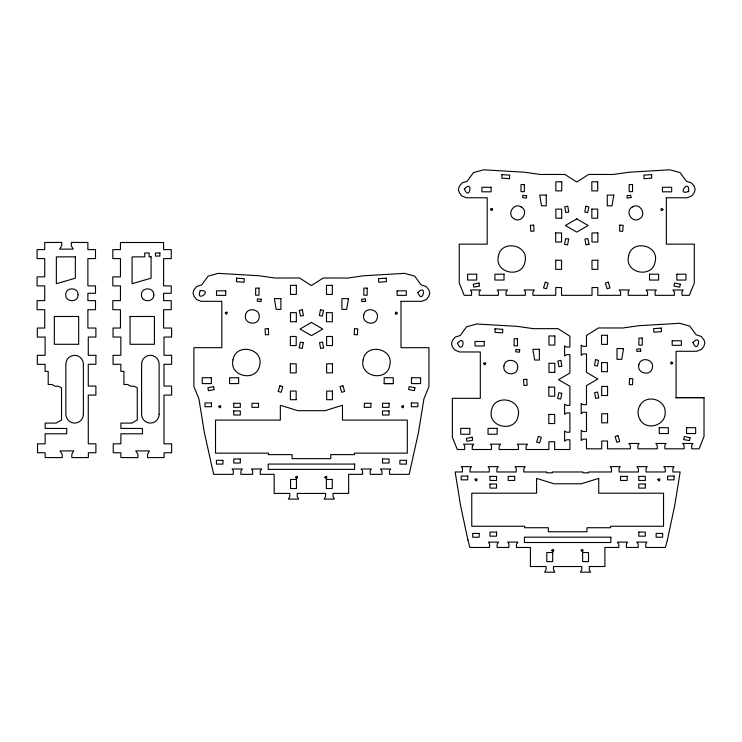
<?xml version="1.0" encoding="UTF-8"?>
<svg xmlns="http://www.w3.org/2000/svg" width="742" height="742" viewBox="0 0 742 742"><rect width="100%" height="100%" fill="white"/><g stroke="black" fill="none" stroke-linecap="round" stroke-linejoin="round"><path stroke-width="1.11" d="M676.083 397.647L676.083 351.272L696.84 351.272L701.45 349.371L703.787 346.449L704.9 343.045L703.954 339.817L701.218 336.432L696.154 334.79L689.791 326.09L679.607 323.299L638.806 325.701L622.937 327.983L598.349 327.955L586.495 335.523L586.495 346.356L583.082 346.356L581.209 345.123L581.209 355.372L583.129 353.943L586.495 353.943L586.495 372.373L597.876 379.014L586.495 385.59L586.495 404.668L583.082 404.668L581.209 403.435L581.209 413.684L583.129 412.255L586.495 412.255L586.495 431.51L583.082 431.51L581.209 430.277L581.209 440.525L583.129 439.097L586.495 439.097L586.495 448.827L601.743 448.827L601.743 441.026L607.513 441.026L607.513 448.827L630.375 448.817L630.292 445.395L628.864 443.466L639.112 443.466L637.879 445.348L637.972 448.817L657.31 448.817L657.217 445.395L655.789 443.466L666.047 443.466L664.813 445.339L664.906 448.817L684.152 448.817L684.068 445.395L682.631 443.466L692.889 443.466L691.655 445.339L691.748 448.817L699.075 448.817L704.019 436.565L704.019 397.647L676.083 397.647L704.019 397.647M384.161 383.595L384.18 377.743L393.269 377.752L393.251 383.605L384.161 383.595L393.251 383.595M667.383 539.981L674.682 505.794L680.154 471.977L672.901 471.977L672.808 468.508L674.042 466.625L663.784 466.625L665.212 468.554L665.305 471.977L646.059 471.977L645.967 468.508L647.2 466.625L636.942 466.625L638.37 468.554L638.463 471.977L619.125 471.977L619.032 468.508L620.266 466.625L610.017 466.625L611.445 468.554L611.529 471.977L588.666 471.986L588.666 472.83L582.897 472.793L582.897 471.986L552.4 471.986L552.4 472.793L546.641 472.83L546.641 471.986L523.769 471.977L523.852 468.554L525.28 466.625L515.031 466.625L516.265 468.508L516.172 471.977L496.843 471.977L496.927 468.554L498.355 466.625L488.106 466.625L489.34 468.508L489.247 471.977L470.001 471.977L470.085 468.554L471.513 466.625L461.264 466.625L462.498 468.508L462.405 471.977L455.152 471.977L460.615 505.794L467.914 539.981M667.383 539.981L665.398 547.475L645.809 547.457L645.716 543.979L646.95 542.096L636.701 542.105L638.129 544.025L638.213 547.457L626.461 547.457L626.369 543.979L627.602 542.096L617.344 542.105L618.772 544.025L618.865 547.457L604.897 547.457L604.897 566.517L589.259 566.517L589.259 569.689L590.641 572.193L580.411 572.193L581.821 569.689L581.821 566.536L553.486 566.536L553.486 569.689L554.886 572.193L544.656 572.193L546.038 569.689L546.038 566.517L530.4 566.517L530.4 547.457L516.441 547.457L516.525 544.025L517.953 542.105L507.704 542.096L508.938 543.979L508.845 547.457L497.084 547.457L497.168 544.025L498.605 542.105L488.347 542.096L489.581 543.979L489.488 547.457L469.909 547.475L467.914 539.981M640.263 404.919C637.276 409.398 637.276 415.548 640.263 420.028M688.678 191.353C689.485 177.524 675.832 196.519 688.678 191.353L688.288 191.798M640.263 404.919C646.913 393.817 665.815 399.548 665.175 412.478C665.815 425.398 646.913 431.139 640.263 420.028M200.201 290.66C195.035 303.506 214.03 289.853 200.201 290.66L200.72 290.363M632.23 207.009C624.449 211.387 632.147 223.806 639.53 218.788C647.302 214.41 639.604 201.991 632.23 207.009M601.716 395.523L607.568 395.505L607.559 386.415L601.706 386.434L601.716 395.523M211.47 402.943L204.987 402.943L204.987 406.727L211.47 406.727L211.47 402.943M411.356 402.943L417.839 402.943L417.839 406.727L411.356 406.727L411.356 402.943M521.32 207.009C513.946 201.991 506.248 214.41 514.021 218.788C521.403 223.806 529.102 211.387 521.32 207.009M395.588 313.894C400.105 314.858 394.586 309.395 395.588 313.894L395.328 313.523M54.324 316.491L54.324 344.288L78.661 344.288L78.671 316.482L54.324 316.491M75.35 256.815L75.332 278.194L56.364 283.713L56.355 256.899L75.35 256.815M95.894 355.307L95.894 364.303L88.279 364.303L88.279 386.063L95.894 386.063L95.894 395.096L88.279 395.096L88.279 443.818L95.894 443.818L95.894 452.741L88.363 452.741L88.363 457.545L71.826 457.638L71.826 454.169L73.708 450.913L60.019 450.913L62.226 454.169L62.226 457.638L45.16 457.545L45.16 452.741L37.517 452.741L37.517 443.818L45.16 443.818L45.16 433.792L66.734 433.792L66.734 428.449L45.16 428.449L45.16 423.098L56.114 423.098L61.53 420.009L61.53 387.816L58.368 386.23L55.047 386.23L51.921 384.495L48.202 384.495L48.202 371.38L45.114 371.38L45.114 364.303L37.323 364.303L37.323 355.307L45.114 355.307L45.114 337.053L37.323 337.053L37.323 328.038L44.715 328.038L44.715 309.702L37.1 309.702L37.1 300.621L44.715 300.621L44.715 285.883L37.1 285.883L37.1 276.859L44.715 276.859L44.715 258.606L37.1 258.606L37.1 249.609L44.715 249.609L44.715 242.504L61.753 242.411L61.753 245.871L59.546 249.127L73.226 249.127L71.353 245.871L71.353 242.411L87.881 242.504L87.881 249.609L95.505 249.609L95.505 258.606L87.881 258.606L87.881 285.893L95.505 285.893L95.505 293.294L87.881 293.294L87.881 300.649L95.505 300.649L95.505 309.702L87.871 309.683L87.89 328.038L95.894 328.038L95.894 337.053L88.279 337.053L88.279 355.307L95.894 355.307M130.054 316.491L130.054 344.288L154.401 344.288L154.401 316.482L130.054 316.491M151.08 256.815L151.062 278.194L132.095 283.713L132.085 256.899L144.755 256.843L144.755 253.013L149.17 253.013L149.17 256.825L151.08 256.815M171.625 355.307L171.625 364.303L164.01 364.303L164.01 386.063L171.625 386.063L171.625 395.096L164.01 395.096L164.01 443.818L171.625 443.818L171.625 452.741L164.103 452.741L164.103 457.545L147.565 457.638L147.565 454.169L149.439 450.913L135.749 450.913L137.956 454.169L137.956 457.638L120.89 457.545L120.89 452.741L113.248 452.741L113.248 443.818L120.89 443.818L120.89 433.792L142.464 433.792L142.464 428.449L120.89 428.449L120.89 423.098L131.853 423.098L137.261 420.009L137.261 387.816L134.098 386.23L130.787 386.23L127.652 384.495L123.933 384.495L123.933 371.38L120.844 371.38L120.844 364.303L113.053 364.303L113.053 355.307L120.844 355.307L120.844 337.053L113.053 337.053L113.053 328.038L120.454 328.038L120.445 309.702L112.83 309.702L112.83 300.621L120.445 300.621L120.445 285.883L112.83 285.883L112.83 276.859L120.445 276.859L120.445 258.606L112.83 258.606L112.83 249.609L120.445 249.609L120.445 242.504L163.611 242.504L163.611 249.609L171.235 249.609L171.235 258.606L163.611 258.606L163.611 285.893L171.235 285.893L171.235 293.294L163.611 293.294L163.611 300.649L171.235 300.649L171.235 309.702L163.602 309.683L163.62 328.038L171.625 328.038L171.625 337.053L164.01 337.053L164.01 355.307L171.625 355.307M233.749 410.92L233.749 414.991L240.306 414.991L240.306 410.92L233.749 410.92M233.749 403.277L233.749 407.349L240.306 407.349L240.306 403.277L233.749 403.277M290.354 363.784L290.345 372.874L296.197 372.892L296.206 363.803L290.354 363.784M290.354 336.46L290.345 345.559L296.197 345.568L296.206 336.488L290.354 336.46M326.499 312.651L326.489 321.731L332.333 321.759L332.342 312.66L326.499 312.651M332.342 285.345L332.333 294.435L326.489 294.416L326.434 285.345L332.342 285.345M382.52 458.973L382.52 463.045L389.077 463.045L389.077 458.973L382.52 458.973M397.091 290.827L397.091 295.362L406.301 295.362L406.301 290.827L397.091 290.827M401.005 301.326L401.005 347.692L428.932 347.692L428.932 386.61L423.914 398.871L418.442 432.679L409.157 474.361L389.569 474.342L389.476 470.864L390.709 468.99L380.46 468.99L381.889 470.92L381.972 474.342L370.221 474.342L370.128 470.864L371.362 468.99L361.113 468.99L362.541 470.92L362.625 474.342L348.657 474.342L348.657 493.411L333.019 493.411L333.019 496.583L334.401 499.088L324.171 499.088L325.58 496.583L325.58 493.421L297.245 493.421L297.245 496.583L298.655 499.088L288.415 499.088L289.807 496.583L289.807 493.411L274.169 493.411L274.169 474.342L260.201 474.342L260.284 470.91L261.713 468.99L251.464 468.99L252.697 470.864L252.605 474.342L240.853 474.342L240.937 470.91L242.365 468.99L232.116 468.99L233.35 470.864L233.257 474.342L213.668 474.361L204.384 432.679L198.912 398.871L193.894 386.61L193.894 347.692L221.821 347.692L221.821 301.326L201.073 301.326L196.454 299.425L194.126 296.503L193.013 293.099L193.95 289.872L196.695 286.486L201.759 284.845L208.122 276.145L218.306 273.353L259.097 275.755L274.976 278.027L299.564 278L311.408 285.568L323.262 278L347.85 278.027L363.728 275.755L404.52 273.353L414.704 276.145L421.066 284.845L426.131 286.486L428.876 289.872L429.813 293.099L428.7 296.503L426.372 299.425L421.753 301.326L401.005 301.326M489.98 484.025L489.98 488.097L496.546 488.097L496.546 484.025L489.98 484.025M489.98 476.392L489.98 480.464L496.546 480.464L496.546 476.392L489.98 476.392M548.83 414.426L548.82 423.515L554.673 423.534L554.682 414.444L548.83 414.426M548.83 387.101L548.82 396.2L554.673 396.209L554.682 387.129L548.83 387.101M555.712 260.238L555.702 269.327L561.555 269.346L561.564 260.257L555.712 260.238M555.712 232.914L555.702 242.013L561.555 242.022L561.564 232.942L555.712 232.914M591.856 209.105L591.847 218.185L597.7 218.213L597.709 209.114L591.856 209.105M597.709 181.799L597.7 190.889L591.847 190.861L591.801 181.799L597.709 181.799M601.577 362.597L601.567 371.686L607.42 371.705L607.429 362.615L601.577 362.597M607.429 335.291L607.42 344.381L601.567 344.362L601.521 335.291L607.429 335.291M638.76 476.392L638.76 480.464L645.317 480.464L645.317 476.392L638.76 476.392M638.76 532.088L638.751 536.16L645.317 536.16L645.317 532.088L638.76 532.088M662.458 187.281L662.458 191.816L671.668 191.816L671.668 187.281L662.458 187.281M666.362 197.78L666.362 244.146L694.299 244.146L694.299 283.064L689.355 295.325L682.019 295.325L681.926 291.847L683.159 289.974L672.911 289.974L674.339 291.894L674.422 295.325L655.177 295.325L655.084 291.847L656.318 289.974L646.069 289.974L647.497 291.894L647.581 295.325L628.251 295.325L628.159 291.847L629.392 289.974L619.143 289.974L620.572 291.894L620.655 295.325L597.792 295.325L597.792 287.525L592.023 287.534L592.023 295.325L561.527 295.325L561.527 287.534L555.758 287.525L555.758 295.325L532.895 295.325L532.979 291.894L534.407 289.974L524.158 289.974L525.392 291.847L525.299 295.325L505.97 295.325L506.053 291.894L507.482 289.974L497.233 289.974L498.466 291.847L498.374 295.325L479.128 295.325L479.211 291.894L480.64 289.974L470.382 289.974L471.615 291.847L471.532 295.325L464.195 295.325L459.252 283.064L459.252 244.146L487.188 244.146L487.188 197.78L466.43 197.78L461.821 195.879L459.493 192.957L458.37 189.544L459.317 186.325L462.053 182.94L467.117 181.289L473.489 172.598L483.663 169.807L524.464 172.209L540.334 174.481L564.922 174.453L576.775 182.022L588.629 174.453L613.217 174.481L629.086 172.209L669.887 169.807L680.062 172.598L686.433 181.298L691.498 182.94L694.234 186.325L695.18 189.553L694.058 192.957L691.729 195.879L687.12 197.78L666.362 197.78M672.178 340.773L672.178 345.318L681.388 345.318L681.388 340.773L672.178 340.773M411.495 377.743L411.485 383.595L420.566 383.605L420.593 377.752L411.495 377.743M649.538 274.197L649.528 280.04L658.608 280.049L658.636 274.206L649.538 274.197M659.258 427.689L659.248 433.541L668.329 433.551L668.356 427.698L659.258 427.689M676.862 274.197L676.843 280.04L685.933 280.049L685.951 274.206L676.862 274.197M686.582 427.689L686.563 433.541L695.653 433.551L695.671 427.698L686.582 427.689M296.392 285.345L296.336 294.416L290.484 294.435L290.474 285.345L296.392 285.345M554.868 335.987L554.812 345.049L548.969 345.076L548.959 335.978L554.868 335.987M561.75 181.799L561.703 190.87L555.851 190.889L555.841 181.799L561.75 181.799M236.55 278.148L236.503 281.71L244.118 282.238L244.322 278.695L236.55 278.148M495.025 328.789L494.979 332.351L502.594 332.88L502.798 329.327L495.025 328.789M501.907 174.602L501.87 178.163L509.476 178.692L509.68 175.149L501.907 174.602M472.32 446.081L472.237 449.513L491.482 449.504L491.575 446.035L490.341 444.152L500.6 444.152L499.162 446.081L499.078 449.513L518.417 449.513L518.5 446.035L517.267 444.161L527.525 444.161L526.097 446.081L526.004 449.513L548.876 449.513L548.876 441.713L554.645 441.713L554.645 449.513L569.893 449.513L569.893 439.783L566.526 439.783L564.597 441.221L564.597 430.963L566.471 432.196L569.893 432.196L569.893 412.942L566.526 412.942L564.597 414.37L564.597 404.121L566.471 405.355L569.893 405.355L569.893 386.285L558.513 379.7L569.893 373.059L569.893 354.639L566.526 354.639L564.597 356.067L564.597 345.809L566.471 347.043L569.893 347.043L569.893 336.209L558.04 328.641L533.452 328.669L517.582 326.387L476.781 323.994L466.597 326.786L460.235 335.477L455.171 337.118L452.425 340.513L451.488 343.732L452.601 347.145L454.939 350.066L459.548 351.968L480.306 351.968L480.306 398.333L452.37 398.333L452.37 437.251L457.313 449.513L464.64 449.504L464.733 446.035L463.5 444.152L473.758 444.152L472.32 446.081M354.49 328.669L354.203 334.661L357.375 334.809L357.792 328.854L354.49 328.669M619.848 225.123L619.57 231.114L622.733 231.263L623.15 225.308L619.848 225.123M629.578 378.615L629.29 384.616L632.462 384.755L632.87 378.8L629.578 378.615M245.472 315.322C243.664 324.068 258.086 326.424 259.153 317.557C260.961 308.82 246.539 306.465 245.472 315.322M464.344 189.089C469.769 201.824 473.544 178.739 464.344 189.089M457.452 343.268C462.887 356.012 466.662 332.926 457.452 343.268M503.948 365.964C502.139 374.701 516.562 377.066 517.628 368.199C519.437 359.462 505.014 357.106 503.948 365.964M218.871 406.468C220.671 410.771 222.034 403.036 218.871 406.468M295.65 477.199C297.412 481.4 298.738 473.85 295.65 477.199M324.94 477.199C326.703 481.4 328.029 473.85 324.94 477.199M401.672 406.468C403.472 410.771 404.835 403.036 401.672 406.468M475.103 479.573C476.911 483.877 478.275 476.141 475.103 479.573M551.89 550.314C553.643 554.515 554.979 546.965 551.89 550.314M581.181 550.314C582.943 554.515 584.269 546.965 581.181 550.314M657.904 479.573C659.712 483.877 661.076 476.141 657.904 479.573M232.997 359.87C228.861 376.89 256.992 382.492 259.672 365.175C263.818 348.156 235.687 342.563 232.997 359.87M363.153 359.87C359.007 376.899 387.138 382.492 389.828 365.175C393.965 348.156 365.834 342.563 363.153 359.87M498.364 256.324C494.218 273.344 522.349 278.946 525.039 261.629C529.176 244.61 501.054 239.017 498.364 256.324M491.473 410.512C487.336 427.531 515.467 433.133 518.157 415.817C522.294 398.797 494.163 393.204 491.473 410.512M628.511 256.324C624.374 273.353 652.496 278.946 655.186 261.629C659.332 244.61 631.201 239.017 628.511 256.324M261.249 299.286L260.952 301.614L257.186 301.113L257.483 298.813L261.249 299.286M526.607 195.74L526.319 198.068L522.553 197.558L522.841 195.267L526.607 195.74M519.725 349.927L519.437 352.246L515.671 351.745L515.959 349.454L519.725 349.927M363.765 314.858C361.363 323.456 375.591 326.795 377.261 318.03C379.663 309.433 365.435 306.094 363.765 314.858M417.894 292.431C422.439 305.509 427.791 282.739 417.894 292.431M638.853 364.804C636.451 373.402 650.678 376.741 652.348 367.976C654.75 359.378 640.522 356.039 638.853 364.804M692.982 342.377C697.526 355.464 702.869 332.685 692.982 342.377M348.452 298.655L346.662 309.368L341.923 309.405L341.923 298.609L348.452 298.655M613.819 195.109L612.02 205.812L607.281 205.859L607.281 195.063L613.819 195.109M623.54 348.601L621.75 359.313L617.01 359.351L617.01 348.555L623.54 348.601M414.936 387.751L414.407 390.672L408.601 389.615L409.232 386.591L414.936 387.751M680.303 284.205L679.765 287.126L673.968 286.069L674.589 283.045L680.303 284.205M690.023 437.697L689.494 440.618L683.688 439.561L684.309 436.546L690.023 437.697M303.274 342.646L302.217 348.452L299.193 347.822L300.352 342.118L303.274 342.646M320.47 309.766L319.412 315.573L322.334 316.101L323.493 310.397L320.47 309.766M568.641 239.1L567.584 244.906L564.56 244.276L565.71 238.572L568.641 239.1M585.837 206.22L584.779 212.026L587.701 212.555L588.851 206.851L585.837 206.22M561.75 393.288L560.692 399.094L557.678 398.463L558.828 392.759L561.75 393.288M595.557 359.712L594.5 365.518L597.421 366.056L598.581 360.343L595.557 359.712M662.921 209.522C660.445 213.408 660.361 205.673 662.921 209.522M672.642 363.023C670.165 366.9 670.091 359.165 672.642 363.023M78.077 294.787C78.29 302.69 65.519 302.699 65.713 294.797C65.519 286.904 78.281 286.885 78.077 294.787M153.807 294.787C154.021 302.69 141.249 302.699 141.444 294.797C141.249 286.904 154.011 286.885 153.807 294.787M225.364 312.632C226.143 317.168 229.204 310.035 225.364 312.632M490.722 209.086C491.51 213.622 494.562 206.489 490.722 209.086M483.84 363.274C484.628 367.809 487.679 360.677 483.84 363.274M279.938 385.747L278.176 391.442L281.051 392.323L282.823 386.638L279.938 385.747M545.305 282.201L543.543 287.896L546.409 288.777L548.18 283.092L545.305 282.201M538.414 436.379L536.652 442.074L539.527 442.965L541.298 437.279L538.414 436.379M311.408 322.418L300.037 329.058L311.408 335.644L322.789 329.058L311.408 322.418M576.775 218.871L565.395 225.512L576.775 232.098L588.156 225.512L576.775 218.871M608.245 282.201L605.361 283.092L607.132 288.777L610.007 287.887L608.245 282.201M342.887 385.747L340.003 386.638L341.774 392.323L344.65 391.442L342.887 385.747M342.479 405.271L324.987 410.688L297.839 410.688L280.346 405.271L280.346 420.093L215.523 420.093L215.523 453.139L268.428 453.139L268.428 454.614L292.107 454.614L292.107 458.649L330.719 458.649L330.719 454.614L354.388 454.614L354.388 453.139L407.293 453.139L407.293 420.093L342.479 420.093L342.479 405.271M617.975 435.693L615.09 436.584L616.862 442.278L619.728 441.388L617.975 435.693M598.72 478.386L581.218 483.793L554.079 483.793L536.577 478.386L536.577 493.207L471.764 493.207L471.764 526.245L524.668 526.245L524.668 527.729L548.347 527.729L548.347 531.754L586.95 531.754L586.95 527.729L610.629 527.729L610.629 526.245L663.534 526.245L663.534 493.207L598.72 493.207L598.72 478.386M567.713 206.22L564.69 206.851L565.849 212.555L568.771 212.026L567.713 206.22M588.99 244.276L585.967 244.906L584.909 239.1L587.831 238.572L588.99 244.276M302.356 309.766L299.332 310.397L300.491 316.101L303.413 315.573L302.356 309.766M323.633 347.822L320.609 348.452L319.552 342.646L322.473 342.118L323.633 347.822M560.831 360.408L557.808 361.039L558.967 366.743L561.889 366.214L560.831 360.408M598.711 397.777L595.687 398.398L594.63 392.592L597.56 392.064L598.711 397.777M478.961 283.045L473.248 284.205L473.776 287.126L479.582 286.069L478.961 283.045M213.594 386.591L207.89 387.751L208.419 390.672L214.225 389.615L213.594 386.591M472.07 437.233L466.366 438.392L466.894 441.314L472.7 440.256L472.07 437.233M630.997 197.558L627.231 198.068L626.944 195.74L630.709 195.267L630.997 197.567M365.639 301.113L361.873 301.614L361.577 299.286L365.342 298.813L365.639 301.113M640.717 351.059L636.951 351.56L636.664 349.241L640.429 348.759L640.717 351.059M651.634 174.602L643.87 175.149L644.075 178.692L651.68 178.163L651.634 174.602M386.276 278.148L378.503 278.695L378.708 282.238L386.322 281.71L386.276 278.148M661.363 328.094L653.591 328.641L653.795 332.193L661.4 331.665L661.363 328.094M533.693 225.123L530.4 225.308L530.818 231.263L533.98 231.114L533.693 225.123M268.335 328.669L265.033 328.854L265.45 334.809L268.623 334.661L268.335 328.669M526.811 379.301L523.518 379.496L523.926 385.45L527.098 385.302L526.811 379.301M546.26 195.063L539.731 195.109L541.53 205.812L546.26 205.859L546.26 195.063M280.903 298.609L274.364 298.655L276.163 309.368L280.903 309.405L280.903 298.609M539.378 349.25L532.849 349.297L534.639 360L539.378 360.046L539.378 349.25M296.16 399.678L290.4 399.725L290.4 391.071L296.16 391.08L296.16 399.678M561.703 218.185L555.851 218.213L555.841 209.114L561.694 209.105L561.703 218.185M597.839 232.914L591.986 232.942L591.995 242.022L597.848 242.013L597.839 232.914M597.839 260.238L591.986 260.257L591.995 269.346L597.848 269.327L597.839 260.238M296.336 321.731L290.484 321.759L290.474 312.66L296.327 312.651L296.336 321.731M332.472 336.46L326.619 336.488L326.628 345.568L332.481 345.559L332.472 336.46M332.472 363.784L326.619 363.812L326.628 372.892L332.481 372.874L332.472 363.784M554.821 372.373L548.969 372.401L548.959 363.302L554.812 363.283L554.812 372.373M607.559 413.73L601.706 413.758L601.716 422.838L607.568 422.829L607.559 413.73M524.362 184.572L521.005 184.572L521.005 191.649L524.362 191.649L524.362 184.572M632.546 184.572L629.188 184.572L629.188 191.649L632.546 191.649L632.546 184.572M491.093 187.281L481.883 187.281L481.883 191.816L491.093 191.816L491.093 187.281M159.882 253.013L155.458 253.013L155.458 256.064L159.882 256.064L159.882 253.013M476.689 274.197L467.599 274.206L467.618 280.049L476.707 280.04L476.689 274.197M504.013 274.197L494.914 274.206L494.942 280.049L504.022 280.04L504.013 274.197M259.004 288.119L255.647 288.119L255.647 295.195L259.004 295.195L259.004 288.119M367.179 288.119L363.821 288.119L363.821 295.195L367.179 295.195L367.179 288.119M225.735 290.827L216.525 290.827L216.525 295.362L225.735 295.362L225.735 290.827M642.266 338.074L638.908 338.064L638.908 345.151L642.266 345.151L642.266 338.064M517.48 338.76L514.123 338.76L514.123 345.837L517.48 345.837L517.48 338.76M484.211 341.468L475.001 341.468L475.001 346.004L484.211 346.004L484.211 341.468M211.331 377.743L202.232 377.752L202.26 383.605L211.34 383.586L211.331 377.743M238.646 377.743L229.556 377.752L229.575 383.605L238.664 383.586L238.646 377.743M332.425 391.071L326.666 391.08L326.666 399.678L332.425 399.725L332.425 391.071M258.504 403.277L251.937 403.277L251.937 407.349L258.504 407.349L258.504 403.277M370.889 403.277L364.322 403.277L364.322 407.349L370.889 407.349L370.889 403.277M389.077 403.277L382.52 403.277L382.52 407.349L389.077 407.349L389.077 403.277M389.077 410.92L382.52 410.92L382.52 414.991L389.077 414.991L389.077 410.92M469.807 428.375L460.708 428.384L460.736 434.237L469.825 434.228L469.807 428.375M497.121 428.375L488.032 428.384L488.06 434.237L497.14 434.228L497.121 428.375M240.306 458.973L233.749 458.973L233.749 463.045L240.306 463.045L240.306 458.973M222.934 460.318L216.441 460.318L216.441 464.112L222.934 464.112L222.934 460.318M406.384 460.318L399.892 460.318L399.892 464.112L406.384 464.112L406.384 460.318M354.62 464.065L268.205 464.065L268.205 469.398L354.62 469.398L354.62 464.065M467.71 476.049L461.218 476.049L461.218 479.842L467.71 479.842L467.71 476.049M674.079 476.049L667.596 476.049L667.596 479.842L674.079 479.842L674.079 476.049M514.735 476.392L508.177 476.392L508.177 480.464L514.735 480.464L514.735 476.392M627.12 476.392L620.562 476.392L620.562 480.464L627.12 480.464L627.12 476.392M296.438 479.425L290.567 479.425L290.567 488.524L296.438 488.524L296.438 479.425M332.258 479.425L326.387 479.425L326.387 488.524L332.258 488.524L332.258 479.425M645.317 484.025L638.76 484.025L638.76 488.097L645.317 488.097L645.317 484.025M496.546 532.088L489.98 532.088L489.98 536.16L496.546 536.16L496.546 532.088M479.165 533.424L472.682 533.424L472.682 537.217L479.165 537.217L479.165 533.424M662.615 533.424L656.132 533.424L656.132 537.217L662.615 537.217L662.615 533.424M610.861 537.171L524.436 537.171L524.436 542.513L610.861 542.513L610.861 537.171M552.679 552.53L546.798 552.53L546.798 561.629L552.679 561.629L552.679 552.53M588.499 552.53L582.618 552.53L582.618 561.629L588.499 561.629L588.499 552.53M159.122 414.333L159.122 364.072A8.765 8.765 0 0 0 150.357 355.307A8.765 8.765 0 0 0 141.592 364.072L141.592 414.333A8.765 8.765 0 0 0 150.357 423.098A8.765 8.765 0 0 0 159.122 414.333M83.392 414.333L83.392 364.072A8.765 8.765 0 0 0 74.627 355.307A8.765 8.765 0 0 0 65.862 364.072L65.862 414.333A8.765 8.765 0 0 0 74.627 423.098A8.765 8.765 0 0 0 83.392 414.333"/></g></svg>
